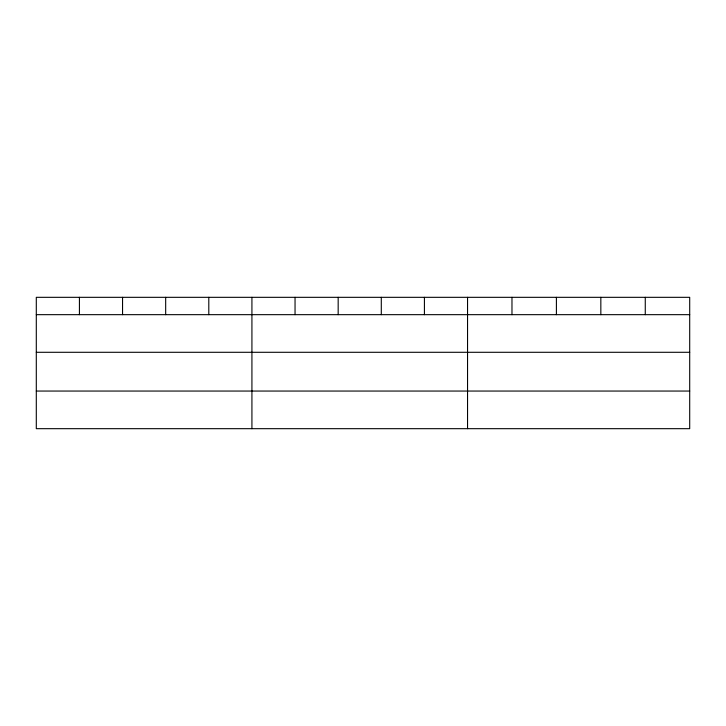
<?xml version="1.0" encoding="UTF-8"?>
<svg xmlns="http://www.w3.org/2000/svg" width="726" height="726" viewBox="0 0 726 726"><rect width="100%" height="100%" fill="white"/><g stroke="black" fill="none" stroke-linecap="round" stroke-linejoin="round"><path stroke-width="1.09" d="M689.7 352.291L689.7 297.324L36.3 297.324L36.3 428.676L689.7 428.676L689.7 352.291L36.3 352.291M36.3 314.667L689.7 314.667M36.3 391.051L689.7 391.051M645.269 297.324L645.269 314.667M600.838 297.324L600.838 314.667M556.406 297.324L556.406 314.667M511.975 297.324L511.975 314.667M467.544 297.324L467.544 428.676M424.42 297.324L424.42 314.667M381.295 297.324L381.295 314.667M338.171 297.324L338.171 314.667M295.046 297.324L295.046 314.667M251.922 297.324L251.922 428.676M208.798 297.324L208.798 314.667M165.673 297.324L165.673 314.667M122.549 297.324L122.549 314.667M79.424 297.324L79.424 314.667"/></g></svg>
